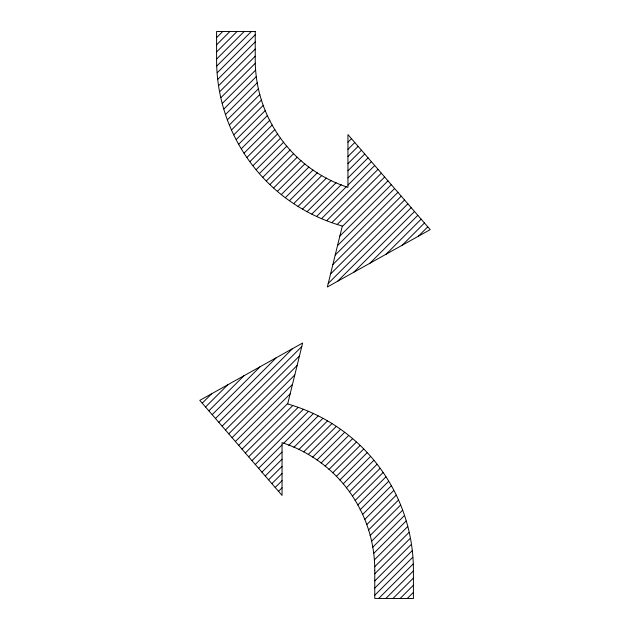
<?xml version="1.0" encoding="UTF-8"?>
<svg xmlns="http://www.w3.org/2000/svg" width="630" height="630" viewBox="0 0 630 630"><rect width="100%" height="100%" fill="white"/><g stroke="black" fill="none" stroke-linecap="round" stroke-linejoin="round"><path stroke-width="0.94" d="M216.586 37.65L222.729 31.508M216.594 44.793L229.863 31.524M216.594 51.943L237.006 31.531M216.594 59.086L244.141 31.539M216.862 65.977L251.283 31.555M217.255 72.733L255.229 34.752M217.759 79.372L255.229 41.903M218.878 85.404L255.229 49.053M219.996 91.437L255.229 56.204M221.114 97.469L255.355 63.221M222.232 103.501L255.638 70.095M223.894 108.99L256.386 76.498M225.603 114.432L257.276 82.751M227.351 119.826L258.576 88.602M229.47 124.858L259.875 94.461M231.58 129.898L261.513 99.965M233.777 134.852L263.324 105.304M236.305 139.466L265.254 110.526M238.841 144.089L267.577 115.353M241.369 148.704L269.9 120.172M244.054 153.177L272.223 125M246.96 157.413L274.885 129.489M249.874 161.658L277.68 133.844M252.945 165.729L280.507 138.167M256.142 169.683L283.657 142.167M259.371 173.604L286.808 146.16M262.828 177.298L290.162 149.964M266.285 180.991L293.635 153.633M269.908 184.519L297.226 157.193M273.633 187.937L301.038 160.532M277.357 191.362L304.849 163.871M281.334 194.536L308.873 166.997M285.311 197.71L313.016 170.005M289.501 200.671L317.315 172.856M347.949 142.215L351.493 138.679M293.722 203.592L321.725 175.597M347.949 149.365L354.808 142.514M298.069 206.396L326.371 178.093M347.949 156.516L358.123 146.341M302.565 209.05L331.065 180.55M347.949 163.666L361.439 150.176M307.07 211.696L336.121 182.645M347.949 170.817L364.754 154.011M311.866 214.05L341.232 184.677M347.949 177.967L368.077 157.839M316.662 216.397L346.35 186.708M347.949 185.11L371.393 161.674M321.584 218.634L374.708 165.509M326.71 220.657L378.024 169.336M331.837 222.681L381.339 173.171M337.255 224.406L384.662 177.006M342.177 226.635L387.978 180.834M339.853 236.108L391.293 184.669M337.523 245.59L394.608 188.504M335.199 255.063L397.924 192.331M332.868 264.537L401.247 196.166M330.545 274.018L404.562 200.001M202.222 403.176L211.617 393.781M328.214 283.492L407.878 203.829M205.537 407.004L227.776 384.765M337.578 281.279L411.193 207.664M208.853 410.839L243.936 375.756M353.737 272.27L414.509 211.499M212.168 414.674L260.103 366.747M369.897 263.253L417.832 215.326M215.491 418.501L276.263 357.73M386.064 254.244L421.147 219.161M218.807 422.336L292.422 348.721M402.224 245.235L424.462 222.996M222.122 426.171L301.786 346.508M418.383 236.218L427.778 226.824M225.438 429.999L299.455 355.981M228.753 433.834L297.132 365.463M232.076 437.669L294.801 374.937M235.392 441.496L292.477 384.41M238.707 445.331L290.147 393.892M242.022 449.166L287.823 403.365M245.338 452.994L292.745 405.594M248.661 456.829L298.163 407.319M251.976 460.664L303.29 409.342M255.292 464.491L308.416 411.366M258.607 468.326L282.051 444.89M283.65 443.292L313.338 413.603M261.923 472.161L282.051 452.033M288.768 445.323L318.134 415.95M265.246 475.989L282.051 459.183M293.879 447.355L322.93 418.304M268.561 479.824L282.051 466.334M298.935 449.45L327.435 420.95M271.877 483.659L282.051 473.484M303.628 451.907L331.931 423.604M275.192 487.486L282.051 480.635M308.275 454.403L336.278 426.408M278.507 491.321L282.051 487.785M312.685 457.144L340.499 429.329M316.984 459.995L344.689 432.29M321.127 463.003L348.666 435.464M325.151 466.129L352.642 438.637M328.962 469.468L356.367 442.063M332.774 472.807L360.092 445.481M336.365 476.367L363.715 449.009M339.838 480.036L367.172 452.702M343.192 483.84L370.629 456.396M346.342 487.833L373.858 460.317M349.493 491.833L377.055 464.271M352.32 496.156L380.126 468.342M355.115 500.511L383.04 472.587M357.777 505L385.946 476.823M360.1 509.827L388.631 481.296M362.423 514.647L391.159 485.911M364.746 519.474L393.695 490.534M366.676 524.695L396.223 495.148M368.487 530.035L398.42 500.102M370.125 535.539L400.53 505.142M371.424 541.398L402.649 510.174M372.724 547.249L404.397 515.568M373.614 553.502L406.106 521.01M374.362 559.905L407.767 526.499M374.645 566.779L408.886 532.531M374.771 573.796L410.004 538.563M374.771 580.947L411.122 544.596M374.771 588.097L412.24 550.628M374.771 595.248L412.745 557.266M378.717 598.445L413.138 564.023M385.859 598.461L413.406 570.914M392.994 598.469L413.406 578.056M400.137 598.476L413.406 585.207M407.271 598.492L413.414 592.35M255.229 31.563L255.229 59.59A133.962 133.962 0 0 0 347.949 187.346L347.949 134.592L430.203 229.627L327.364 286.981L342.334 226.012A172.596 172.596 0 0 1 216.602 61.543L216.586 31.5L255.229 31.563M374.771 570.41L374.771 598.437L413.414 598.5L413.406 568.457A172.596 172.596 0 0 0 287.666 403.988L302.636 343.019L199.797 400.373L282.051 495.408L282.051 442.654A133.962 133.962 0 0 1 374.771 570.41"/></g></svg>
